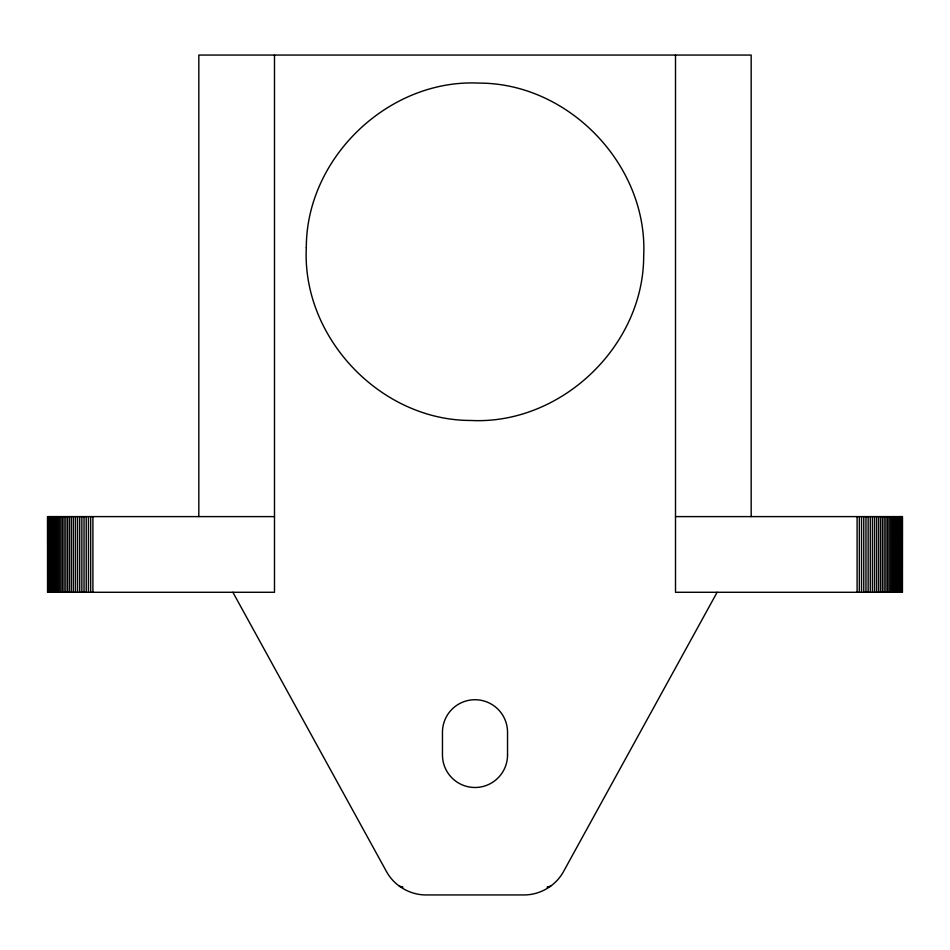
<?xml version="1.0" encoding="UTF-8"?>
<svg xmlns="http://www.w3.org/2000/svg" width="950" height="950" viewBox="0 0 950 950"><rect width="100%" height="100%" fill="white"/><g stroke="black" fill="none" stroke-linecap="round" stroke-linejoin="round"><path stroke-width="1.43" d="M717.119 592.278L563.599 871.411C555.904 885.709 540.063 895.078 523.818 894.936L426.182 894.936C409.937 895.078 394.096 885.709 386.401 871.411L232.881 592.278M547.319 887.051L550.715 886.113M547.283 887.241L549.48 886.991M274.491 516.61L47.5 516.61L47.559 592.278L274.491 592.278L274.491 55.064M675.509 516.61L902.5 516.61L902.441 592.278L675.509 592.278L675.509 55.064M400.52 886.991L402.717 887.241M399.285 886.113L402.681 887.051M902.286 516.61L902.286 592.278M902.013 516.61L902.013 592.278M901.633 516.61L901.633 592.278M901.134 516.61L901.134 592.278M900.541 516.61L900.541 592.278M899.852 516.61L899.852 592.278M899.044 516.61L899.044 592.278M898.142 516.61L898.142 592.278M897.144 516.61L897.144 592.278M896.04 516.61L896.04 592.278M894.852 516.61L894.852 592.278M893.57 516.61L893.57 592.278M892.193 516.61L892.193 592.278M890.744 516.61L890.744 592.278M889.2 516.61L889.2 592.278M887.585 516.61L887.585 592.278M885.899 516.61L885.899 592.278M884.141 516.61L884.141 592.278M882.324 516.61L882.324 592.278M880.436 516.61L880.436 592.278M878.501 516.61L878.501 592.278M876.518 516.61L876.518 592.278M874.475 516.61L874.475 592.278M872.397 516.61L872.397 592.278M870.283 516.61L870.283 592.278M868.134 516.61L868.134 592.278M865.961 516.61L865.961 592.278M863.764 516.61L863.764 592.278M861.555 516.61L861.555 592.278M859.334 516.61L859.334 592.278M857.102 516.61L857.102 592.278M751.177 516.61L751.177 55.064L198.823 55.064L198.823 516.61M92.898 516.61L92.898 592.278M90.666 516.61L90.666 592.278M88.445 516.61L88.445 592.278M86.236 516.61L86.236 592.278M84.039 516.61L84.039 592.278M81.866 516.61L81.866 592.278M79.717 516.61L79.717 592.278M77.603 516.61L77.603 592.278M75.525 516.61L75.525 592.278M73.483 516.61L73.483 592.278M71.499 516.61L71.499 592.278M69.564 516.61L69.564 592.278M67.676 516.61L67.676 592.278M65.859 516.61L65.859 592.278M64.101 516.61L64.101 592.278M62.415 516.61L62.415 592.278M60.8 516.61L60.8 592.278M59.256 516.61L59.256 592.278M57.807 516.61L57.807 592.278M56.43 516.61L56.43 592.278M55.147 516.61L55.147 592.278M53.96 516.61L53.96 592.278M52.856 516.61L52.856 592.278M51.858 516.61L51.858 592.278M50.956 516.61L50.956 592.278M50.148 516.61L50.148 592.278M49.459 516.61L49.459 592.278M48.866 516.61L48.866 592.278M48.367 516.61L48.367 592.278M47.987 516.61L47.987 592.278M47.714 516.61L47.714 592.278M306.316 247.653C301.803 337.725 380.665 420.565 470.856 420.47C560.939 424.994 643.779 346.121 643.684 255.93C648.197 165.858 569.335 83.018 479.144 83.113C389.061 78.589 306.221 157.463 306.316 247.653M507.537 754.953L507.537 732.26A32.538 32.538 0 0 0 475 699.722A32.538 32.538 0 0 0 442.463 732.26L442.463 754.953A32.538 32.538 0 0 0 475 787.491A32.538 32.538 0 0 0 507.537 754.953"/></g></svg>
